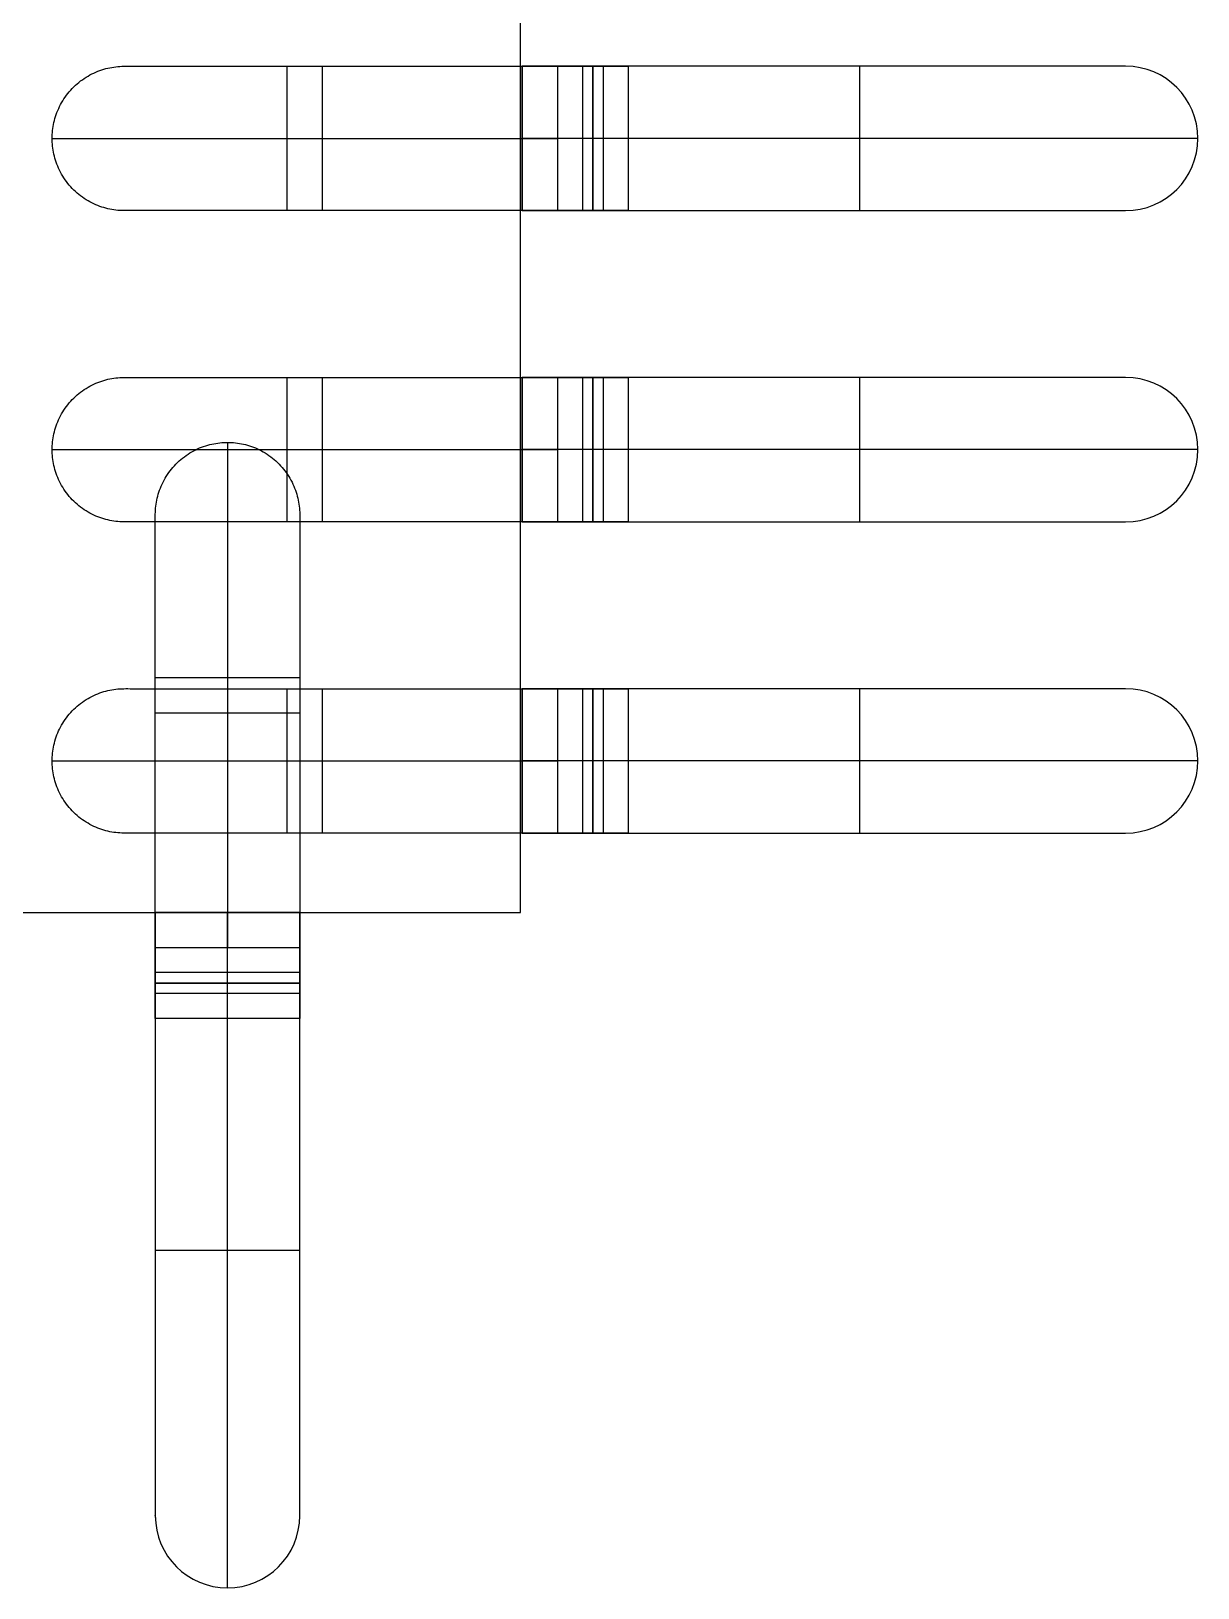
# Model space of a CAD drawing. Header units: millimetres. Extents: x 1.2 to 41.2, y 0.2 to 23.9.
# Drawn here: x 33.394 to 35.044, y 7.077 to 9.28 of the extents above; entities that cross this region are included whole.
import ezdxf

# ---------------------------------------------------------------- set-up
doc = ezdxf.new("R2010")
doc.units = ezdxf.units.MM
doc.layers.add('图层04', color=96, linetype='Continuous', true_color=0x007f00)
doc.layers.add('默认', color=18, linetype='Continuous', true_color=0x000000)

msp = doc.modelspace()

# ---------------------------------------------------------------- linework, layer by layer
at = {"layer": '图层04'}
for points in [[(34.086, 8.0327, 1.6431), (34.086, 11.5327, 1.6431), (34.086, 15.0327, 1.6431)], [(34.086, 8.0327, 2.0472), (34.086, 11.5327, 2.0472), (34.086, 15.0327, 2.0472)], [(34.086, 8.0327, 1.8451), (34.086, 11.5327, 1.8451), (34.086, 15.0327, 1.8451)], [(27.086, 8.0327, 1.6431), (30.586, 8.0327, 1.6431), (34.086, 8.0327, 1.6431)], [(27.086, 8.0327, 2.0472), (30.586, 8.0327, 2.0472), (34.086, 8.0327, 2.0472)], [(27.086, 8.0327, 1.8451), (30.586, 8.0327, 1.8451), (34.086, 8.0327, 1.8451)], [(34.086, 8.0327, 1.6431), (34.086, 8.0327, 1.8451), (34.086, 8.0327, 2.0472)]]:
    msp.add_open_spline(points, degree=2, dxfattribs=at)
at = {"layer": '默认'}
for p, q in [((34.0883, 9.2299, 1.6756), (34.1883, 9.2299, 1.6756)), ((34.1883, 9.2299, 2.1224), (34.0883, 9.2299, 2.1224)), ((34.1383, 9.2299, 1.7256), (34.1383, 9.2299, 1.6256)), ((34.1383, 9.2299, 2.0724), (34.1383, 9.2299, 2.1724)), ((34.1883, 9.0256, 1.6756), (34.0883, 9.0256, 1.6756)), ((34.0883, 9.0256, 2.1224), (34.1883, 9.0256, 2.1224)), ((34.1383, 9.0256, 1.6256), (34.1383, 9.0256, 1.7256)), ((34.1383, 9.0256, 2.1724), (34.1383, 9.0256, 2.0724)), ((34.0883, 8.7896, 1.6756), (34.1883, 8.7896, 1.6756)), ((34.1883, 8.7896, 2.1224), (34.0883, 8.7896, 2.1224)), ((34.1383, 8.7896, 1.7256), (34.1383, 8.7896, 1.6256)), ((34.1383, 8.7896, 2.0724), (34.1383, 8.7896, 2.1724)), ((34.1883, 8.5852, 1.6756), (34.0883, 8.5852, 1.6756)), ((34.0883, 8.5852, 2.1224), (34.1883, 8.5852, 2.1224)), ((34.1383, 8.5852, 1.6256), (34.1383, 8.5852, 1.7256)), ((34.1383, 8.5852, 2.1724), (34.1383, 8.5852, 2.0724)), ((34.0883, 8.3492, 1.6756), (34.1883, 8.3492, 1.6756)), ((34.1883, 8.3492, 2.1224), (34.0883, 8.3492, 2.1224)), ((34.1383, 8.3492, 1.7256), (34.1383, 8.3492, 1.6256)), ((34.1383, 8.3492, 2.0724), (34.1383, 8.3492, 2.1724)), ((34.1883, 8.1448, 1.6756), (34.0883, 8.1448, 1.6756)), ((34.0883, 8.1448, 2.1224), (34.1883, 8.1448, 2.1224)), ((34.1383, 8.1448, 1.6256), (34.1383, 8.1448, 1.7256)), ((34.1383, 8.1448, 2.1724), (34.1383, 8.1448, 2.0724)), ((33.5693, 7.9327, 1.6504), (33.5693, 8.0327, 1.6504)), ((33.5693, 8.0327, 2.0972), (33.5693, 7.9327, 2.0972)), ((33.7736, 8.0327, 1.6504), (33.7736, 7.9327, 1.6504)), ((33.7736, 7.9327, 2.0972), (33.7736, 8.0327, 2.0972)), ((33.5693, 7.9827, 1.6004), (33.5693, 7.9828, 1.7004)), ((33.5693, 7.9827, 2.1472), (33.5693, 7.9827, 2.0472)), ((33.7736, 7.9827, 1.7004), (33.7736, 7.9827, 1.6004)), ((33.7736, 7.9827, 2.0472), (33.7736, 7.9827, 2.1472))]:
    msp.add_line(p, q, dxfattribs=at)
for points in [[(34.0883, 9.0256, 2.0724), (33.8069, 9.0256, 2.0724), (33.5255, 9.0256, 2.0724), (33.4234, 9.0256, 2.0724), (33.4234, 9.1278, 2.0724), (33.4234, 9.2299, 2.0724), (33.5255, 9.2299, 2.0724), (33.8069, 9.2299, 2.0724), (34.0883, 9.2299, 2.0724)], [(34.0883, 9.0256, 2.1724), (33.8069, 9.0256, 2.1724), (33.5255, 9.0256, 2.1724), (33.4234, 9.0256, 2.1724), (33.4234, 9.1278, 2.1724), (33.4234, 9.2299, 2.1724), (33.5255, 9.2299, 2.1724), (33.8069, 9.2299, 2.1724), (34.0883, 9.2299, 2.1724)], [(34.0883, 9.0256, 2.1224), (33.8069, 9.0256, 2.1224), (33.5255, 9.0256, 2.1224), (33.4234, 9.0256, 2.1224), (33.4234, 9.1278, 2.1224), (33.4234, 9.2299, 2.1224), (33.5255, 9.2299, 2.1224), (33.8069, 9.2299, 2.1224), (34.0883, 9.2299, 2.1224)], [(34.0883, 8.5852, 2.0724), (33.8069, 8.5852, 2.0724), (33.5255, 8.5852, 2.0724), (33.4234, 8.5852, 2.0724), (33.4234, 8.6874, 2.0724), (33.4234, 8.7896, 2.0724), (33.5255, 8.7896, 2.0724), (33.8069, 8.7896, 2.0724), (34.0883, 8.7896, 2.0724)], [(34.0883, 8.5852, 2.1724), (33.8069, 8.5852, 2.1724), (33.5255, 8.5852, 2.1724), (33.4234, 8.5852, 2.1724), (33.4234, 8.6874, 2.1724), (33.4234, 8.7896, 2.1724), (33.5255, 8.7896, 2.1724), (33.8069, 8.7896, 2.1724), (34.0883, 8.7896, 2.1724)], [(34.0883, 8.5852, 2.1224), (33.8069, 8.5852, 2.1224), (33.5255, 8.5852, 2.1224), (33.4234, 8.5852, 2.1224), (33.4234, 8.6874, 2.1224), (33.4234, 8.7896, 2.1224), (33.5255, 8.7896, 2.1224), (33.8069, 8.7896, 2.1224), (34.0883, 8.7896, 2.1224)], [(33.5693, 8.0327, 2.0472), (33.5693, 8.3141, 2.0472), (33.5693, 8.5955, 2.0472), (33.5693, 8.6977, 2.0472), (33.6715, 8.6977, 2.0472), (33.7736, 8.6977, 2.0472), (33.7736, 8.5955, 2.0472), (33.7736, 8.3141, 2.0472), (33.7736, 8.0327, 2.0472)], [(33.5693, 8.0327, 2.1472), (33.5693, 8.3141, 2.1472), (33.5693, 8.5955, 2.1472), (33.5693, 8.6977, 2.1472), (33.6715, 8.6977, 2.1472), (33.7736, 8.6977, 2.1472), (33.7736, 8.5955, 2.1472), (33.7736, 8.3141, 2.1472), (33.7736, 8.0327, 2.1472)], [(33.5693, 8.0327, 2.0972), (33.5693, 8.3141, 2.0972), (33.5693, 8.5955, 2.0972), (33.5693, 8.6977, 2.0972), (33.6715, 8.6977, 2.0972), (33.7736, 8.6977, 2.0972), (33.7736, 8.5955, 2.0972), (33.7736, 8.3141, 2.0972), (33.7736, 8.0327, 2.0972)], [(34.0883, 8.1448, 2.0724), (33.8069, 8.1448, 2.0724), (33.5255, 8.1448, 2.0724), (33.4234, 8.1448, 2.0724), (33.4234, 8.247, 2.0724), (33.4234, 8.3492, 2.0724), (33.5255, 8.3492, 2.0724), (33.8069, 8.3492, 2.0724), (34.0883, 8.3492, 2.0724)], [(34.0883, 8.1448, 2.1724), (33.8069, 8.1448, 2.1724), (33.5255, 8.1448, 2.1724), (33.4234, 8.1448, 2.1724), (33.4234, 8.247, 2.1724), (33.4234, 8.3492, 2.1724), (33.5255, 8.3492, 2.1724), (33.8069, 8.3492, 2.1724), (34.0883, 8.3492, 2.1724)], [(34.0883, 8.1448, 2.1224), (33.8069, 8.1448, 2.1224), (33.5255, 8.1448, 2.1224), (33.4234, 8.1448, 2.1224), (33.4234, 8.247, 2.1224), (33.4234, 8.3492, 2.1224), (33.5255, 8.3492, 2.1224), (33.8069, 8.3492, 2.1224), (34.0883, 8.3492, 2.1224)]]:
    msp.add_rational_spline(points, [1, 1, 1, 0.707106781186, 1, 0.707106781186, 1, 1, 1], degree=2, knots=[0, 0, 0, 0.562778, 0.562778, 0.723265, 0.723265, 0.883753, 0.883753, 1.446531, 1.446531, 1.446531], dxfattribs=at)
for points, degree in [([(33.5255, 9.2299, 2.0724), (33.5255, 9.2299, 2.1224), (33.5255, 9.2299, 2.1724)], 2), ([(33.7558, 9.0256, 2.0724), (33.7558, 9.1278, 2.0724), (33.7558, 9.2299, 2.0724)], 2), ([(33.8058, 9.0256, 2.1724), (33.8058, 9.1278, 2.1724), (33.8058, 9.2299, 2.1724)], 2), ([(34.0883, 9.0256, 2.0724), (34.0883, 9.1278, 2.0724), (34.0883, 9.2299, 2.0724)], 2), ([(34.0883, 9.2299, 1.6256), (34.0883, 9.1278, 1.6256), (34.0883, 9.0256, 1.6256)], 2), ([(34.0883, 9.2299, 1.7256), (34.0883, 9.2299, 1.6756), (34.0883, 9.2299, 1.6256)], 2), ([(34.0883, 9.2299, 2.1724), (34.1133, 9.2299, 2.1724), (34.1383, 9.2299, 2.1724)], 2), ([(34.0883, 9.2299, 2.0724), (34.0883, 9.2299, 1.899), (34.0883, 9.2299, 1.7256)], 2), ([(34.0883, 9.2299, 1.7256), (34.1383, 9.2299, 1.7256), (34.1883, 9.2299, 1.7256)], 2), ([(34.1883, 9.2299, 2.0724), (34.1383, 9.2299, 2.0724), (34.0883, 9.2299, 2.0724)], 2), ([(34.0883, 9.2299, 2.0724), (34.0883, 9.2299, 2.1224), (34.0883, 9.2299, 2.1724)], 2), ([(34.1883, 9.2299, 1.6256), (34.155, 9.2299, 1.6256), (34.1216, 9.2299, 1.6256), (34.0883, 9.2299, 1.6256)], 3), ([(34.0883, 9.0256, 1.849), (34.0883, 9.1278, 1.849), (34.0883, 9.2299, 1.849)], 2), ([(34.0883, 9.2299, 1.899), (34.1383, 9.2299, 1.899), (34.1883, 9.2299, 1.899)], 2), ([(34.1383, 9.2299, 2.1724), (34.1383, 9.1278, 2.1724), (34.1383, 9.0256, 2.1724)], 2), ([(34.1383, 9.2299, 2.0724), (34.1383, 9.2299, 1.899), (34.1383, 9.2299, 1.7256)], 2), ([(34.1737, 9.2299, 2.1578), (34.1737, 9.1278, 2.1578), (34.1737, 9.0256, 2.1578)], 2), ([(34.1883, 9.2299, 2.0724), (34.1883, 9.2299, 1.924), (34.1883, 9.2299, 1.7756)], 2), ([(34.1883, 9.2299, 1.6256), (34.1883, 9.2299, 1.6756), (34.1883, 9.2299, 1.7256)], 2), ([(34.1883, 9.2299, 2.1224), (34.1883, 9.2299, 2.0974), (34.1883, 9.2299, 2.0724)], 2), ([(34.1883, 9.2299, 2.1224), (34.1883, 9.1278, 2.1224), (34.1883, 9.0256, 2.1224)], 2), ([(34.2383, 9.2299, 1.7256), (34.2216, 9.2299, 1.7256), (34.205, 9.2299, 1.7256), (34.1883, 9.2299, 1.7256)], 3), ([(34.1883, 9.2299, 1.7756), (34.1883, 9.1278, 1.7756), (34.1883, 9.0256, 1.7756)], 2), ([(34.1883, 9.2299, 1.7756), (34.1883, 9.2299, 1.7506), (34.1883, 9.2299, 1.7256)], 2), ([(34.1883, 9.0256, 1.899), (34.1883, 9.1278, 1.899), (34.1883, 9.2299, 1.899)], 2), ([(34.203, 9.2299, 1.7403), (34.203, 9.1278, 1.7403), (34.203, 9.0256, 1.7403)], 2), ([(34.2383, 9.2299, 1.7256), (34.2383, 9.1278, 1.7256), (34.2383, 9.0256, 1.7256)], 2), ([(34.5662, 9.0256, 1.6257), (34.5662, 9.1278, 1.6257), (34.5662, 9.2299, 1.6257)], 2), ([(34.5662, 9.0256, 1.7257), (34.5662, 9.1278, 1.7257), (34.5662, 9.2299, 1.7257)], 2), ([(34.942, 9.2299, 1.6258), (34.942, 9.2299, 1.6758), (34.942, 9.2299, 1.7258)], 2), ([(33.4234, 9.1278, 2.0724), (33.7558, 9.1278, 2.0724), (34.0883, 9.1278, 2.0724)], 2), ([(33.4234, 9.1278, 2.1724), (33.7808, 9.1278, 2.1724), (34.1383, 9.1278, 2.1724)], 2), ([(33.4234, 9.1278, 2.0724), (33.4234, 9.1278, 2.1224), (33.4234, 9.1278, 2.1724)], 2), ([(35.0442, 9.1278, 1.6258), (34.5662, 9.1278, 1.6257), (34.0883, 9.1278, 1.6256)], 2), ([(34.0883, 9.1278, 2.0724), (34.0883, 9.1278, 1.849), (34.0883, 9.1278, 1.6256)], 2), ([(34.1883, 9.1278, 2.1224), (34.1883, 9.1278, 1.949), (34.1883, 9.1278, 1.7756)], 2), ([(35.0442, 9.1278, 1.7258), (34.6412, 9.1278, 1.7257), (34.2383, 9.1278, 1.7256)], 2), ([(35.0442, 9.1278, 1.6258), (35.0442, 9.1278, 1.6758), (35.0442, 9.1278, 1.7258)], 2), ([(33.5255, 9.0256, 2.0724), (33.5255, 9.0256, 2.1224), (33.5255, 9.0256, 2.1724)], 2), ([(34.0883, 9.0256, 1.6256), (34.0883, 9.0256, 1.6756), (34.0883, 9.0256, 1.7256)], 2), ([(34.0883, 9.0256, 1.6256), (34.1216, 9.0256, 1.6256), (34.155, 9.0256, 1.6256), (34.1883, 9.0256, 1.6256)], 3), ([(34.0883, 9.0256, 1.7256), (34.0883, 9.0256, 1.899), (34.0883, 9.0256, 2.0724)], 2), ([(34.0883, 9.0256, 2.0724), (34.1383, 9.0256, 2.0724), (34.1883, 9.0256, 2.0724)], 2), ([(34.1883, 9.0256, 1.7256), (34.1383, 9.0256, 1.7256), (34.0883, 9.0256, 1.7256)], 2), ([(34.0883, 9.0256, 2.1724), (34.0883, 9.0256, 2.1224), (34.0883, 9.0256, 2.0724)], 2), ([(34.1383, 9.0256, 2.1724), (34.1133, 9.0256, 2.1724), (34.0883, 9.0256, 2.1724)], 2), ([(34.0883, 9.0256, 1.899), (34.1383, 9.0256, 1.899), (34.1883, 9.0256, 1.899)], 2), ([(34.1383, 9.0256, 1.7256), (34.1383, 9.0256, 1.899), (34.1383, 9.0256, 2.0724)], 2), ([(34.1883, 9.0256, 2.0724), (34.1883, 9.0256, 2.0974), (34.1883, 9.0256, 2.1224)], 2), ([(34.1883, 9.0256, 1.7256), (34.1883, 9.0256, 1.7506), (34.1883, 9.0256, 1.7756)], 2), ([(34.1883, 9.0256, 1.7256), (34.205, 9.0256, 1.7256), (34.2216, 9.0256, 1.7256), (34.2383, 9.0256, 1.7256)], 3), ([(34.1883, 9.0256, 1.7256), (34.1883, 9.0256, 1.6756), (34.1883, 9.0256, 1.6256)], 2), ([(34.1883, 9.0256, 1.7756), (34.1883, 9.0256, 1.924), (34.1883, 9.0256, 2.0724)], 2), ([(34.942, 9.0256, 1.6258), (34.942, 9.0256, 1.6758), (34.942, 9.0256, 1.7258)], 2), ([(33.5255, 8.7896, 2.0724), (33.5255, 8.7896, 2.1224), (33.5255, 8.7896, 2.1724)], 2), ([(33.7558, 8.5852, 2.0724), (33.7558, 8.6874, 2.0724), (33.7558, 8.7896, 2.0724)], 2), ([(33.8058, 8.5852, 2.1724), (33.8058, 8.6874, 2.1724), (33.8058, 8.7896, 2.1724)], 2), ([(34.0883, 8.5852, 2.0724), (34.0883, 8.6874, 2.0724), (34.0883, 8.7896, 2.0724)], 2), ([(34.0883, 8.7896, 1.6256), (34.0883, 8.6874, 1.6256), (34.0883, 8.5852, 1.6256)], 2), ([(34.0883, 8.7896, 1.7256), (34.0883, 8.7896, 1.6756), (34.0883, 8.7896, 1.6256)], 2), ([(34.0883, 8.7896, 2.1724), (34.1133, 8.7896, 2.1724), (34.1383, 8.7896, 2.1724)], 2), ([(34.0883, 8.7896, 2.0724), (34.0883, 8.7896, 1.899), (34.0883, 8.7896, 1.7256)], 2), ([(34.0883, 8.7896, 1.7256), (34.1383, 8.7896, 1.7256), (34.1883, 8.7896, 1.7256)], 2), ([(34.1883, 8.7896, 2.0724), (34.1383, 8.7896, 2.0724), (34.0883, 8.7896, 2.0724)], 2), ([(34.0883, 8.7896, 2.0724), (34.0883, 8.7896, 2.1224), (34.0883, 8.7896, 2.1724)], 2), ([(34.1883, 8.7896, 1.6256), (34.155, 8.7896, 1.6256), (34.1216, 8.7896, 1.6256), (34.0883, 8.7896, 1.6256)], 3), ([(34.0883, 8.5852, 1.849), (34.0883, 8.6874, 1.849), (34.0883, 8.7896, 1.849)], 2), ([(34.0883, 8.7896, 1.899), (34.1383, 8.7896, 1.899), (34.1883, 8.7896, 1.899)], 2), ([(34.1383, 8.7896, 2.1724), (34.1383, 8.6874, 2.1724), (34.1383, 8.5852, 2.1724)], 2), ([(34.1383, 8.7896, 2.0724), (34.1383, 8.7896, 1.899), (34.1383, 8.7896, 1.7256)], 2), ([(34.1737, 8.7896, 2.1578), (34.1737, 8.6874, 2.1578), (34.1737, 8.5852, 2.1578)], 2), ([(34.1883, 8.7896, 2.0724), (34.1883, 8.7896, 1.924), (34.1883, 8.7896, 1.7756)], 2), ([(34.1883, 8.7896, 1.6256), (34.1883, 8.7896, 1.6756), (34.1883, 8.7896, 1.7256)], 2), ([(34.1883, 8.7896, 2.1224), (34.1883, 8.7896, 2.0974), (34.1883, 8.7896, 2.0724)], 2), ([(34.1883, 8.7896, 2.1224), (34.1883, 8.6874, 2.1224), (34.1883, 8.5852, 2.1224)], 2), ([(34.2383, 8.7896, 1.7256), (34.2216, 8.7896, 1.7256), (34.205, 8.7896, 1.7256), (34.1883, 8.7896, 1.7256)], 3), ([(34.1883, 8.7896, 1.7756), (34.1883, 8.6874, 1.7756), (34.1883, 8.5852, 1.7756)], 2), ([(34.1883, 8.7896, 1.7756), (34.1883, 8.7896, 1.7506), (34.1883, 8.7896, 1.7256)], 2), ([(34.1883, 8.5852, 1.899), (34.1883, 8.6874, 1.899), (34.1883, 8.7896, 1.899)], 2), ([(34.203, 8.7896, 1.7403), (34.203, 8.6874, 1.7403), (34.203, 8.5852, 1.7403)], 2), ([(34.2383, 8.7896, 1.7256), (34.2383, 8.6874, 1.7256), (34.2383, 8.5852, 1.7256)], 2), ([(34.5662, 8.5852, 1.6257), (34.5662, 8.6874, 1.6257), (34.5662, 8.7896, 1.6257)], 2), ([(34.5662, 8.5852, 1.7257), (34.5662, 8.6874, 1.7257), (34.5662, 8.7896, 1.7257)], 2), ([(34.942, 8.7896, 1.6258), (34.942, 8.7896, 1.6758), (34.942, 8.7896, 1.7258)], 2), ([(33.4234, 8.6874, 2.0724), (33.7558, 8.6874, 2.0724), (34.0883, 8.6874, 2.0724)], 2), ([(33.4234, 8.6874, 2.1724), (33.7808, 8.6874, 2.1724), (34.1383, 8.6874, 2.1724)], 2), ([(33.4234, 8.6874, 2.0724), (33.4234, 8.6874, 2.1224), (33.4234, 8.6874, 2.1724)], 2), ([(33.6715, 8.6977, 2.0472), (33.6715, 8.3652, 2.0472), (33.6715, 8.0327, 2.0472)], 2), ([(33.6715, 8.6977, 2.1472), (33.6715, 8.3402, 2.1472), (33.6715, 7.9827, 2.1472)], 2), ([(33.6715, 8.6977, 2.0472), (33.6715, 8.6977, 2.0972), (33.6715, 8.6977, 2.1472)], 2), ([(35.0442, 8.6874, 1.6258), (34.5662, 8.6874, 1.6257), (34.0883, 8.6874, 1.6256)], 2), ([(34.0883, 8.6874, 2.0724), (34.0883, 8.6874, 1.849), (34.0883, 8.6874, 1.6256)], 2), ([(34.1883, 8.6874, 2.1224), (34.1883, 8.6874, 1.949), (34.1883, 8.6874, 1.7756)], 2), ([(35.0442, 8.6874, 1.7258), (34.6412, 8.6874, 1.7257), (34.2383, 8.6874, 1.7256)], 2), ([(35.0442, 8.6874, 1.6258), (35.0442, 8.6874, 1.6758), (35.0442, 8.6874, 1.7258)], 2), ([(33.5693, 8.5955, 2.0472), (33.5693, 8.5955, 2.0972), (33.5693, 8.5955, 2.1472)], 2), ([(33.7736, 8.5955, 2.0472), (33.7736, 8.5955, 2.0972), (33.7736, 8.5955, 2.1472)], 2), ([(33.5255, 8.5852, 2.0724), (33.5255, 8.5852, 2.1224), (33.5255, 8.5852, 2.1724)], 2), ([(34.0883, 8.5852, 1.6256), (34.0883, 8.5852, 1.6756), (34.0883, 8.5852, 1.7256)], 2), ([(34.0883, 8.5852, 1.6256), (34.1216, 8.5852, 1.6256), (34.155, 8.5852, 1.6256), (34.1883, 8.5852, 1.6256)], 3), ([(34.0883, 8.5852, 1.7256), (34.0883, 8.5852, 1.899), (34.0883, 8.5852, 2.0724)], 2), ([(34.0883, 8.5852, 2.0724), (34.1383, 8.5852, 2.0724), (34.1883, 8.5852, 2.0724)], 2), ([(34.1883, 8.5852, 1.7256), (34.1383, 8.5852, 1.7256), (34.0883, 8.5852, 1.7256)], 2), ([(34.0883, 8.5852, 2.1724), (34.0883, 8.5852, 2.1224), (34.0883, 8.5852, 2.0724)], 2), ([(34.1383, 8.5852, 2.1724), (34.1133, 8.5852, 2.1724), (34.0883, 8.5852, 2.1724)], 2), ([(34.0883, 8.5852, 1.899), (34.1383, 8.5852, 1.899), (34.1883, 8.5852, 1.899)], 2), ([(34.1383, 8.5852, 1.7256), (34.1383, 8.5852, 1.899), (34.1383, 8.5852, 2.0724)], 2), ([(34.1883, 8.5852, 2.0724), (34.1883, 8.5852, 2.0974), (34.1883, 8.5852, 2.1224)], 2), ([(34.1883, 8.5852, 1.7256), (34.1883, 8.5852, 1.7506), (34.1883, 8.5852, 1.7756)], 2), ([(34.1883, 8.5852, 1.7256), (34.205, 8.5852, 1.7256), (34.2216, 8.5852, 1.7256), (34.2383, 8.5852, 1.7256)], 3), ([(34.1883, 8.5852, 1.7256), (34.1883, 8.5852, 1.6756), (34.1883, 8.5852, 1.6256)], 2), ([(34.1883, 8.5852, 1.7756), (34.1883, 8.5852, 1.924), (34.1883, 8.5852, 2.0724)], 2), ([(34.942, 8.5852, 1.6258), (34.942, 8.5852, 1.6758), (34.942, 8.5852, 1.7258)], 2), ([(33.5255, 8.3492, 2.0724), (33.5255, 8.3492, 2.1224), (33.5255, 8.3492, 2.1724)], 2), ([(33.5693, 8.3652, 2.0472), (33.6715, 8.3652, 2.0472), (33.7736, 8.3652, 2.0472)], 2), ([(33.7558, 8.1448, 2.0724), (33.7558, 8.247, 2.0724), (33.7558, 8.3492, 2.0724)], 2), ([(33.8058, 8.1448, 2.1724), (33.8058, 8.247, 2.1724), (33.8058, 8.3492, 2.1724)], 2), ([(34.0883, 8.1448, 2.0724), (34.0883, 8.247, 2.0724), (34.0883, 8.3492, 2.0724)], 2), ([(34.0883, 8.3492, 1.6256), (34.0883, 8.247, 1.6256), (34.0883, 8.1448, 1.6256)], 2), ([(34.0883, 8.3492, 1.7256), (34.0883, 8.3492, 1.6756), (34.0883, 8.3492, 1.6256)], 2), ([(34.0883, 8.3492, 2.1724), (34.1133, 8.3492, 2.1724), (34.1383, 8.3492, 2.1724)], 2), ([(34.0883, 8.3492, 2.0724), (34.0883, 8.3492, 1.899), (34.0883, 8.3492, 1.7256)], 2), ([(34.0883, 8.3492, 1.7256), (34.1383, 8.3492, 1.7256), (34.1883, 8.3492, 1.7256)], 2), ([(34.1883, 8.3492, 2.0724), (34.1383, 8.3492, 2.0724), (34.0883, 8.3492, 2.0724)], 2), ([(34.0883, 8.3492, 2.0724), (34.0883, 8.3492, 2.1224), (34.0883, 8.3492, 2.1724)], 2), ([(34.1883, 8.3492, 1.6256), (34.155, 8.3492, 1.6256), (34.1216, 8.3492, 1.6256), (34.0883, 8.3492, 1.6256)], 3), ([(34.0883, 8.1448, 1.849), (34.0883, 8.247, 1.849), (34.0883, 8.3492, 1.849)], 2), ([(34.0883, 8.3492, 1.899), (34.1383, 8.3492, 1.899), (34.1883, 8.3492, 1.899)], 2), ([(34.1383, 8.3492, 2.1724), (34.1383, 8.247, 2.1724), (34.1383, 8.1448, 2.1724)], 2), ([(34.1383, 8.3492, 2.0724), (34.1383, 8.3492, 1.899), (34.1383, 8.3492, 1.7256)], 2), ([(34.1737, 8.3492, 2.1578), (34.1737, 8.247, 2.1578), (34.1737, 8.1448, 2.1578)], 2), ([(34.1883, 8.3492, 2.0724), (34.1883, 8.3492, 1.924), (34.1883, 8.3492, 1.7756)], 2), ([(34.1883, 8.3492, 1.6256), (34.1883, 8.3492, 1.6756), (34.1883, 8.3492, 1.7256)], 2), ([(34.1883, 8.3492, 2.1224), (34.1883, 8.3492, 2.0974), (34.1883, 8.3492, 2.0724)], 2), ([(34.1883, 8.3492, 2.1224), (34.1883, 8.247, 2.1224), (34.1883, 8.1448, 2.1224)], 2), ([(34.2383, 8.3492, 1.7256), (34.2216, 8.3492, 1.7256), (34.205, 8.3492, 1.7256), (34.1883, 8.3492, 1.7256)], 3), ([(34.1883, 8.3492, 1.7756), (34.1883, 8.247, 1.7756), (34.1883, 8.1448, 1.7756)], 2), ([(34.1883, 8.3492, 1.7756), (34.1883, 8.3492, 1.7506), (34.1883, 8.3492, 1.7256)], 2), ([(34.1883, 8.1448, 1.899), (34.1883, 8.247, 1.899), (34.1883, 8.3492, 1.899)], 2), ([(34.203, 8.3492, 1.7403), (34.203, 8.247, 1.7403), (34.203, 8.1448, 1.7403)], 2), ([(34.2383, 8.3492, 1.7256), (34.2383, 8.247, 1.7256), (34.2383, 8.1448, 1.7256)], 2), ([(34.5662, 8.1448, 1.6257), (34.5662, 8.247, 1.6257), (34.5662, 8.3492, 1.6257)], 2), ([(34.5662, 8.1448, 1.7257), (34.5662, 8.247, 1.7257), (34.5662, 8.3492, 1.7257)], 2), ([(34.942, 8.3492, 1.6258), (34.942, 8.3492, 1.6758), (34.942, 8.3492, 1.7258)], 2), ([(33.5693, 8.3152, 2.1472), (33.6715, 8.3152, 2.1472), (33.7736, 8.3152, 2.1472)], 2), ([(33.4234, 8.247, 2.0724), (33.7558, 8.247, 2.0724), (34.0883, 8.247, 2.0724)], 2), ([(33.4234, 8.247, 2.1724), (33.7808, 8.247, 2.1724), (34.1383, 8.247, 2.1724)], 2), ([(33.4234, 8.247, 2.0724), (33.4234, 8.247, 2.1224), (33.4234, 8.247, 2.1724)], 2), ([(35.0442, 8.247, 1.6258), (34.5662, 8.247, 1.6257), (34.0883, 8.247, 1.6256)], 2), ([(34.0883, 8.247, 2.0724), (34.0883, 8.247, 1.849), (34.0883, 8.247, 1.6256)], 2), ([(34.1883, 8.247, 2.1224), (34.1883, 8.247, 1.949), (34.1883, 8.247, 1.7756)], 2), ([(35.0442, 8.247, 1.7258), (34.6412, 8.247, 1.7257), (34.2383, 8.247, 1.7256)], 2), ([(35.0442, 8.247, 1.6258), (35.0442, 8.247, 1.6758), (35.0442, 8.247, 1.7258)], 2), ([(33.5255, 8.1448, 2.0724), (33.5255, 8.1448, 2.1224), (33.5255, 8.1448, 2.1724)], 2), ([(34.0883, 8.1448, 1.6256), (34.0883, 8.1448, 1.6756), (34.0883, 8.1448, 1.7256)], 2), ([(34.0883, 8.1448, 1.6256), (34.1216, 8.1448, 1.6256), (34.155, 8.1448, 1.6256), (34.1883, 8.1448, 1.6256)], 3), ([(34.0883, 8.1448, 1.7256), (34.0883, 8.1448, 1.899), (34.0883, 8.1448, 2.0724)], 2), ([(34.0883, 8.1448, 2.0724), (34.1383, 8.1448, 2.0724), (34.1883, 8.1448, 2.0724)], 2), ([(34.1883, 8.1448, 1.7256), (34.1383, 8.1448, 1.7256), (34.0883, 8.1448, 1.7256)], 2), ([(34.0883, 8.1448, 2.1724), (34.0883, 8.1448, 2.1224), (34.0883, 8.1448, 2.0724)], 2), ([(34.1383, 8.1448, 2.1724), (34.1133, 8.1448, 2.1724), (34.0883, 8.1448, 2.1724)], 2), ([(34.0883, 8.1448, 1.899), (34.1383, 8.1448, 1.899), (34.1883, 8.1448, 1.899)], 2), ([(34.1383, 8.1448, 1.7256), (34.1383, 8.1448, 1.899), (34.1383, 8.1448, 2.0724)], 2), ([(34.1883, 8.1448, 2.0724), (34.1883, 8.1448, 2.0974), (34.1883, 8.1448, 2.1224)], 2), ([(34.1883, 8.1448, 1.7256), (34.1883, 8.1448, 1.7506), (34.1883, 8.1448, 1.7756)], 2), ([(34.1883, 8.1448, 1.7256), (34.205, 8.1448, 1.7256), (34.2216, 8.1448, 1.7256), (34.2383, 8.1448, 1.7256)], 3), ([(34.1883, 8.1448, 1.7256), (34.1883, 8.1448, 1.6756), (34.1883, 8.1448, 1.6256)], 2), ([(34.1883, 8.1448, 1.7756), (34.1883, 8.1448, 1.924), (34.1883, 8.1448, 2.0724)], 2), ([(34.942, 8.1448, 1.6258), (34.942, 8.1448, 1.6758), (34.942, 8.1448, 1.7258)], 2), ([(33.5693, 8.0327, 1.6004), (33.5693, 8.0327, 1.6504), (33.5693, 8.0327, 1.7004)], 2), ([(33.5693, 8.0327, 2.0472), (33.6715, 8.0327, 2.0472), (33.7736, 8.0327, 2.0472)], 2), ([(33.7736, 8.0327, 1.6004), (33.6715, 8.0327, 1.6004), (33.5693, 8.0327, 1.6004)], 2), ([(33.5693, 8.0327, 1.6004), (33.5693, 7.9994, 1.6004), (33.5693, 7.9661, 1.6004), (33.5693, 7.9327, 1.6004)], 3), ([(33.5693, 8.0327, 1.7004), (33.5693, 8.0327, 1.8738), (33.5693, 8.0327, 2.0472)], 2), ([(33.5693, 8.0327, 2.0472), (33.5693, 7.9827, 2.0472), (33.5693, 7.9327, 2.0472)], 2), ([(33.5693, 7.9327, 1.7004), (33.5693, 7.9827, 1.7004), (33.5693, 8.0327, 1.7004)], 2), ([(33.5693, 8.0327, 2.1472), (33.5693, 8.0327, 2.0972), (33.5693, 8.0327, 2.0472)], 2), ([(33.5693, 7.9827, 2.1472), (33.5693, 8.0077, 2.1472), (33.5693, 8.0327, 2.1472)], 2), ([(33.5693, 8.0327, 1.8238), (33.6715, 8.0327, 1.8238), (33.7736, 8.0327, 1.8238)], 2), ([(33.5693, 8.0327, 1.8738), (33.5693, 7.9827, 1.8738), (33.5693, 7.9327, 1.8738)], 2), ([(33.6715, 7.0769, 1.6006), (33.6715, 7.5548, 1.6005), (33.6715, 8.0327, 1.6004)], 2), ([(33.6715, 8.0327, 2.0472), (33.6715, 8.0327, 1.8238), (33.6715, 8.0327, 1.6004)], 2), ([(33.7736, 8.0327, 1.7004), (33.7736, 8.0327, 1.6504), (33.7736, 8.0327, 1.6004)], 2), ([(33.7736, 8.0327, 2.1472), (33.7736, 8.0077, 2.1472), (33.7736, 7.9827, 2.1472)], 2), ([(33.7736, 8.0327, 2.0472), (33.7736, 8.0327, 1.8738), (33.7736, 8.0327, 1.7004)], 2), ([(33.7736, 8.0327, 1.7004), (33.7736, 7.9827, 1.7004), (33.7736, 7.9327, 1.7004)], 2), ([(33.7736, 7.9327, 2.0472), (33.7736, 7.9827, 2.0472), (33.7736, 8.0327, 2.0472)], 2), ([(33.7736, 8.0327, 2.0472), (33.7736, 8.0327, 2.0972), (33.7736, 8.0327, 2.1472)], 2), ([(33.7736, 7.9327, 1.6004), (33.7736, 7.9661, 1.6004), (33.7736, 7.9994, 1.6004), (33.7736, 8.0327, 1.6004)], 3), ([(33.7736, 8.0327, 1.8738), (33.7736, 7.9827, 1.8738), (33.7736, 7.9327, 1.8738)], 2), ([(33.7736, 7.9827, 2.1472), (33.6715, 7.9827, 2.1472), (33.5693, 7.9827, 2.1472)], 2), ([(33.5693, 7.9827, 1.7004), (33.5693, 7.9827, 1.8738), (33.5693, 7.9827, 2.0472)], 2), ([(33.7736, 7.9827, 2.0472), (33.7736, 7.9827, 1.8738), (33.7736, 7.9827, 1.7004)], 2), ([(33.7736, 7.9474, 2.1325), (33.6715, 7.9474, 2.1325), (33.5693, 7.9474, 2.1325)], 2), ([(33.5693, 7.9327, 2.0472), (33.5693, 7.9327, 2.0722), (33.5693, 7.9327, 2.0972)], 2), ([(33.5693, 7.9327, 1.7004), (33.5693, 7.9327, 1.7254), (33.5693, 7.9327, 1.7504)], 2), ([(33.5693, 7.9327, 1.7004), (33.5693, 7.9161, 1.7004), (33.5693, 7.8994, 1.7004), (33.5693, 7.8827, 1.7004)], 3), ([(33.5693, 7.9327, 1.7004), (33.5693, 7.9327, 1.6504), (33.5693, 7.9327, 1.6004)], 2), ([(33.7736, 7.9327, 2.0972), (33.6715, 7.9327, 2.0972), (33.5693, 7.9327, 2.0972)], 2), ([(33.7736, 7.9327, 1.7504), (33.6715, 7.9327, 1.7504), (33.5693, 7.9327, 1.7504)], 2), ([(33.5693, 7.9327, 1.7504), (33.5693, 7.9327, 1.8988), (33.5693, 7.9327, 2.0472)], 2), ([(33.5693, 7.9327, 1.8738), (33.6715, 7.9327, 1.8738), (33.7736, 7.9327, 1.8738)], 2), ([(33.6715, 7.9327, 2.0972), (33.6715, 7.9327, 1.9238), (33.6715, 7.9327, 1.7504)], 2), ([(33.7736, 7.9327, 2.0472), (33.7736, 7.9327, 1.8988), (33.7736, 7.9327, 1.7504)], 2), ([(33.7736, 7.9327, 1.6004), (33.7736, 7.9327, 1.6504), (33.7736, 7.9327, 1.7004)], 2), ([(33.7736, 7.9327, 2.0972), (33.7736, 7.9327, 2.0722), (33.7736, 7.9327, 2.0472)], 2), ([(33.7736, 7.8827, 1.7004), (33.7736, 7.8994, 1.7004), (33.7736, 7.9161, 1.7004), (33.7736, 7.9327, 1.7004)], 3), ([(33.7736, 7.9327, 1.7504), (33.7736, 7.9327, 1.7254), (33.7736, 7.9327, 1.7004)], 2), ([(33.7736, 7.9181, 1.715), (33.6715, 7.9181, 1.715), (33.5693, 7.9181, 1.715)], 2), ([(33.7736, 7.8827, 1.7004), (33.6715, 7.8827, 1.7004), (33.5693, 7.8827, 1.7004)], 2), ([(33.6715, 7.0769, 1.7006), (33.6715, 7.4798, 1.7005), (33.6715, 7.8827, 1.7004)], 2), ([(33.5693, 7.5548, 1.6005), (33.6715, 7.5548, 1.6005), (33.7736, 7.5548, 1.6005)], 2), ([(33.5693, 7.5548, 1.7005), (33.6715, 7.5548, 1.7005), (33.7736, 7.5548, 1.7005)], 2), ([(33.5693, 7.179, 1.6005), (33.5693, 7.1791, 1.6505), (33.5693, 7.1791, 1.7005)], 2), ([(33.7736, 7.179, 1.6005), (33.7736, 7.1791, 1.6505), (33.7736, 7.1791, 1.7005)], 2), ([(33.6715, 7.0769, 1.6006), (33.6715, 7.0769, 1.6506), (33.6715, 7.0769, 1.7006)], 2)]:
    msp.add_open_spline(points, degree=degree, dxfattribs=at)
at = {"layer": '默认', "extrusion": (8.88178e-13, -1, 1.45661e-12)}
msp.add_rational_spline([(34.1383, 9.2299, 2.1724), (34.1883, 9.2299, 2.1724), (34.1883, 9.2299, 2.1224)], [1, 0.707106781186, 1], degree=2, dxfattribs=at)
at = {"layer": '默认', "extrusion": (-0.000220476, 9.49279e-10, 1)}
for points in [[(34.1883, 9.0256, 1.6256), (34.4396, 9.0256, 1.6257), (34.6908, 9.0256, 1.6257), (34.942, 9.0256, 1.6258), (34.9984, 9.0256, 1.6258), (35.0442, 9.0713, 1.6258), (35.0442, 9.1278, 1.6258), (35.0442, 9.1842, 1.6258), (34.9984, 9.2299, 1.6258), (34.942, 9.2299, 1.6258), (34.6908, 9.2299, 1.6257), (34.4396, 9.2299, 1.6257), (34.1883, 9.2299, 1.6256)], [(34.1883, 8.5852, 1.6256), (34.4396, 8.5852, 1.6257), (34.6908, 8.5852, 1.6257), (34.942, 8.5852, 1.6258), (34.9984, 8.5852, 1.6258), (35.0442, 8.631, 1.6258), (35.0442, 8.6874, 1.6258), (35.0442, 8.7438, 1.6258), (34.9984, 8.7896, 1.6258), (34.942, 8.7896, 1.6258), (34.6908, 8.7896, 1.6257), (34.4396, 8.7896, 1.6257), (34.1883, 8.7896, 1.6256)], [(34.1883, 8.1448, 1.6256), (34.4396, 8.1448, 1.6257), (34.6908, 8.1448, 1.6257), (34.942, 8.1448, 1.6258), (34.9984, 8.1448, 1.6258), (35.0442, 8.1906, 1.6258), (35.0442, 8.247, 1.6258), (35.0442, 8.3034, 1.6258), (34.9984, 8.3492, 1.6258), (34.942, 8.3492, 1.6258), (34.6908, 8.3492, 1.6257), (34.4396, 8.3492, 1.6257), (34.1883, 8.3492, 1.6256)]]:
    msp.add_open_spline(points, degree=3, knots=[0.100022, 0.100022, 0.100022, 0.100022, 0.853706, 0.853706, 0.853706, 1.031249, 1.031249, 1.031249, 1.208793, 1.208793, 1.208793, 1.962477, 1.962477, 1.962477, 1.962477], dxfattribs=at)
at = {"layer": '默认', "extrusion": (4.33253e-12, 1, 3.76505e-12)}
msp.add_rational_spline([(34.1883, 9.2299, 1.7756), (34.1883, 9.2299, 1.7256), (34.2383, 9.2299, 1.7256)], [1, 0.707028826879, 1], degree=2, dxfattribs=at)
at = {"layer": '默认', "extrusion": (-0.000220476, 4.74637e-10, 1)}
for points in [[(34.1883, 9.0256, 1.6756), (34.4395, 9.0256, 1.6757), (34.6908, 9.0256, 1.6757), (34.942, 9.0256, 1.6758), (34.9984, 9.0256, 1.6758), (35.0442, 9.0713, 1.6758), (35.0442, 9.1278, 1.6758), (35.0442, 9.1842, 1.6758), (34.9984, 9.2299, 1.6758), (34.942, 9.2299, 1.6758), (34.6908, 9.2299, 1.6757), (34.4395, 9.2299, 1.6757), (34.1883, 9.2299, 1.6756)], [(34.1883, 8.5852, 1.6756), (34.4395, 8.5852, 1.6757), (34.6908, 8.5852, 1.6757), (34.942, 8.5852, 1.6758), (34.9984, 8.5852, 1.6758), (35.0442, 8.631, 1.6758), (35.0442, 8.6874, 1.6758), (35.0442, 8.7438, 1.6758), (34.9984, 8.7896, 1.6758), (34.942, 8.7896, 1.6758), (34.6908, 8.7896, 1.6757), (34.4395, 8.7896, 1.6757), (34.1883, 8.7896, 1.6756)], [(34.1883, 8.1448, 1.6756), (34.4395, 8.1448, 1.6757), (34.6908, 8.1448, 1.6757), (34.942, 8.1448, 1.6758), (34.9984, 8.1448, 1.6758), (35.0442, 8.1906, 1.6758), (35.0442, 8.247, 1.6758), (35.0442, 8.3034, 1.6758), (34.9984, 8.3492, 1.6758), (34.942, 8.3492, 1.6758), (34.6908, 8.3492, 1.6757), (34.4395, 8.3492, 1.6757), (34.1883, 8.3492, 1.6756)]]:
    msp.add_open_spline(points, degree=3, knots=[0.100022, 0.100022, 0.100022, 0.100022, 0.853706, 0.853706, 0.853706, 1.031249, 1.031249, 1.031249, 1.208793, 1.208793, 1.208793, 1.962477, 1.962477, 1.962477, 1.962477], dxfattribs=at)
at = {"layer": '默认', "extrusion": (-0.000220476, 2.18863e-15, 1)}
for points in [[(34.2383, 9.0256, 1.7256), (34.4729, 9.0256, 1.7257), (34.7074, 9.0256, 1.7258), (34.942, 9.0256, 1.7258), (34.9984, 9.0256, 1.7258), (35.0442, 9.0713, 1.7258), (35.0442, 9.1278, 1.7258), (35.0442, 9.1842, 1.7258), (34.9984, 9.2299, 1.7258), (34.942, 9.2299, 1.7258), (34.7074, 9.2299, 1.7258), (34.4729, 9.2299, 1.7257), (34.2383, 9.2299, 1.7256)], [(34.2383, 8.5852, 1.7256), (34.4729, 8.5852, 1.7257), (34.7074, 8.5852, 1.7258), (34.942, 8.5852, 1.7258), (34.9984, 8.5852, 1.7258), (35.0442, 8.631, 1.7258), (35.0442, 8.6874, 1.7258), (35.0442, 8.7438, 1.7258), (34.9984, 8.7896, 1.7258), (34.942, 8.7896, 1.7258), (34.7074, 8.7896, 1.7258), (34.4729, 8.7896, 1.7257), (34.2383, 8.7896, 1.7256)], [(34.2383, 8.1448, 1.7256), (34.4729, 8.1448, 1.7257), (34.7074, 8.1448, 1.7258), (34.942, 8.1448, 1.7258), (34.9984, 8.1448, 1.7258), (35.0442, 8.1906, 1.7258), (35.0442, 8.247, 1.7258), (35.0442, 8.3034, 1.7258), (34.9984, 8.3492, 1.7258), (34.942, 8.3492, 1.7258), (34.7074, 8.3492, 1.7258), (34.4729, 8.3492, 1.7257), (34.2383, 8.3492, 1.7256)]]:
    msp.add_open_spline(points, degree=3, knots=[0.150033, 0.150033, 0.150033, 0.150033, 0.853706, 0.853706, 0.853706, 1.031249, 1.031249, 1.031249, 1.208793, 1.208793, 1.208793, 1.912466, 1.912466, 1.912466, 1.912466], dxfattribs=at)
at = {"layer": '默认', "extrusion": (-1.77636e-13, -1, 1.38556e-12)}
msp.add_rational_spline([(34.1883, 9.1278, 2.1224), (34.1883, 9.1278, 2.1724), (34.1383, 9.1278, 2.1724)], [1, 0.707106781186, 1], degree=2, dxfattribs=at)
at = {"layer": '默认', "extrusion": (3.87103e-12, 1, 2.59291e-12)}
for points in [[(34.2383, 9.1278, 1.7256), (34.1883, 9.1278, 1.7256), (34.1883, 9.1278, 1.7756)], [(34.2383, 8.6874, 1.7256), (34.1883, 8.6874, 1.7256), (34.1883, 8.6874, 1.7756)], [(34.2383, 8.247, 1.7256), (34.1883, 8.247, 1.7256), (34.1883, 8.247, 1.7756)]]:
    msp.add_rational_spline(points, [1, 0.707028826879, 1], degree=2, dxfattribs=at)
at = {"layer": '默认', "extrusion": (7.4607e-13, -1, 1.3145e-12)}
msp.add_rational_spline([(34.1883, 9.0256, 2.1224), (34.1883, 9.0256, 2.1724), (34.1383, 9.0256, 2.1724)], [1, 0.707106781186, 1], degree=2, dxfattribs=at)
at = {"layer": '默认', "extrusion": (3.97741e-12, 1, 3.40985e-12)}
msp.add_rational_spline([(34.2383, 9.0256, 1.7256), (34.1883, 9.0256, 1.7256), (34.1883, 9.0256, 1.7756)], [1, 0.707028826879, 1], degree=2, dxfattribs=at)
at = {"layer": '默认', "extrusion": (9.23706e-13, -1, 1.49214e-12)}
for points in [[(34.1383, 8.7896, 2.1724), (34.1883, 8.7896, 2.1724), (34.1883, 8.7896, 2.1224)], [(34.1883, 8.1448, 2.1224), (34.1883, 8.1448, 2.1724), (34.1383, 8.1448, 2.1724)]]:
    msp.add_rational_spline(points, [1, 0.707106781186, 1], degree=2, dxfattribs=at)
at = {"layer": '默认', "extrusion": (4.2615e-12, 1, 3.69401e-12)}
msp.add_rational_spline([(34.1883, 8.7896, 1.7756), (34.1883, 8.7896, 1.7256), (34.2383, 8.7896, 1.7256)], [1, 0.707028826879, 1], degree=2, dxfattribs=at)
at = {"layer": '默认', "extrusion": (-1.80491e-25, -1, 1.56319e-12)}
msp.add_rational_spline([(34.1883, 8.6874, 2.1224), (34.1883, 8.6874, 2.1724), (34.1383, 8.6874, 2.1724)], [1, 0.707106781186, 1], degree=2, dxfattribs=at)
at = {"layer": '默认', "extrusion": (1.03029e-12, -1, 1.59872e-12)}
msp.add_rational_spline([(34.1883, 8.5852, 2.1224), (34.1883, 8.5852, 2.1724), (34.1383, 8.5852, 2.1724)], [1, 0.707106781186, 1], degree=2, dxfattribs=at)
at = {"layer": '默认', "extrusion": (3.6223e-12, 1, 3.05466e-12)}
msp.add_rational_spline([(34.2383, 8.5852, 1.7256), (34.1883, 8.5852, 1.7256), (34.1883, 8.5852, 1.7756)], [1, 0.707028826879, 1], degree=2, dxfattribs=at)
at = {"layer": '默认', "extrusion": (9.59233e-13, -1, 1.52767e-12)}
msp.add_rational_spline([(34.1383, 8.3492, 2.1724), (34.1883, 8.3492, 2.1724), (34.1883, 8.3492, 2.1224)], [1, 0.707106781186, 1], degree=2, dxfattribs=at)
at = {"layer": '默认', "extrusion": (4.19048e-12, 1, 3.62297e-12)}
msp.add_rational_spline([(34.1883, 8.3492, 1.7756), (34.1883, 8.3492, 1.7256), (34.2383, 8.3492, 1.7256)], [1, 0.707028826879, 1], degree=2, dxfattribs=at)
at = {"layer": '默认', "extrusion": (-7.10543e-14, -1, 1.49214e-12)}
msp.add_rational_spline([(34.1883, 8.247, 2.1224), (34.1883, 8.247, 2.1724), (34.1383, 8.247, 2.1724)], [1, 0.707106781186, 1], degree=2, dxfattribs=at)
at = {"layer": '默认', "extrusion": (4.04843e-12, 1, 3.48089e-12)}
msp.add_rational_spline([(34.2383, 8.1448, 1.7256), (34.1883, 8.1448, 1.7256), (34.1883, 8.1448, 1.7756)], [1, 0.707028826879, 1], degree=2, dxfattribs=at)
at = {"layer": '默认', "extrusion": (-1, -7.10543e-13, 1.27898e-12)}
msp.add_rational_spline([(33.5693, 7.9327, 2.0972), (33.5693, 7.9327, 2.1472), (33.5693, 7.9827, 2.1472)], [1, 0.707106781186, 1], degree=2, dxfattribs=at)
at = {"layer": '默认', "extrusion": (-1, 1.42109e-13, 1.56319e-12)}
msp.add_rational_spline([(33.6715, 7.9327, 2.0972), (33.6715, 7.9327, 2.1472), (33.6715, 7.9827, 2.1472)], [1, 0.707106781186, 1], degree=2, dxfattribs=at)
at = {"layer": '默认', "extrusion": (-1, -8.52651e-13, 1.42109e-12)}
msp.add_rational_spline([(33.7736, 7.9827, 2.1472), (33.7736, 7.9327, 2.1472), (33.7736, 7.9327, 2.0972)], [1, 0.707106781186, 1], degree=2, dxfattribs=at)
at = {"layer": '默认', "extrusion": (-9.4928e-10, -0.000220476, -1)}
msp.add_open_spline([(33.5693, 7.9327, 1.6004), (33.5693, 7.6815, 1.6004), (33.5693, 7.4303, 1.6005), (33.5693, 7.179, 1.6005), (33.5693, 7.1226, 1.6006), (33.615, 7.0769, 1.6006), (33.6715, 7.0769, 1.6006), (33.7279, 7.0769, 1.6006), (33.7736, 7.1226, 1.6006), (33.7736, 7.179, 1.6005), (33.7736, 7.4303, 1.6005), (33.7736, 7.6815, 1.6004), (33.7736, 7.9327, 1.6004)], degree=3, knots=[0.100022, 0.100022, 0.100022, 0.100022, 0.853706, 0.853706, 0.853706, 1.031249, 1.031249, 1.031249, 1.208793, 1.208793, 1.208793, 1.962477, 1.962477, 1.962477, 1.962477], dxfattribs=at)
at = {"layer": '默认', "extrusion": (1, -2.84104e-12, 2.27324e-12)}
msp.add_rational_spline([(33.5693, 7.8827, 1.7004), (33.5693, 7.9327, 1.7004), (33.5693, 7.9327, 1.7504)], [1, 0.707028826879, 1], degree=2, dxfattribs=at)
at = {"layer": '默认', "extrusion": (-4.74639e-10, -0.000220476, -1)}
msp.add_open_spline([(33.5693, 7.9327, 1.6504), (33.5693, 7.6815, 1.6504), (33.5693, 7.4303, 1.6505), (33.5693, 7.1791, 1.6505), (33.5693, 7.1226, 1.6506), (33.615, 7.0769, 1.6506), (33.6715, 7.0769, 1.6506), (33.7279, 7.0769, 1.6506), (33.7736, 7.1226, 1.6506), (33.7736, 7.1791, 1.6505), (33.7736, 7.4303, 1.6505), (33.7736, 7.6815, 1.6504), (33.7736, 7.9327, 1.6504)], degree=3, knots=[0.100022, 0.100022, 0.100022, 0.100022, 0.853706, 0.853706, 0.853706, 1.031249, 1.031249, 1.031249, 1.208793, 1.208793, 1.208793, 1.962477, 1.962477, 1.962477, 1.962477], dxfattribs=at)
at = {"layer": '默认', "extrusion": (1, -3.97757e-12, 2.69947e-12)}
msp.add_rational_spline([(33.6715, 7.8827, 1.7004), (33.6715, 7.9327, 1.7004), (33.6715, 7.9327, 1.7504)], [1, 0.707028826879, 1], degree=2, dxfattribs=at)
at = {"layer": '默认', "extrusion": (1, -4.54559e-12, 3.97816e-12)}
msp.add_rational_spline([(33.7736, 7.9327, 1.7504), (33.7736, 7.9327, 1.7004), (33.7736, 7.8827, 1.7004)], [1, 0.707028826879, 1], degree=2, dxfattribs=at)
at = {"layer": '默认', "extrusion": (-2.18104e-15, -0.000220476, -1)}
msp.add_open_spline([(33.5693, 7.8827, 1.7004), (33.5693, 7.6482, 1.7004), (33.5693, 7.4136, 1.7005), (33.5693, 7.1791, 1.7005), (33.5693, 7.1226, 1.7006), (33.615, 7.0769, 1.7006), (33.6715, 7.0769, 1.7006), (33.7279, 7.0769, 1.7006), (33.7736, 7.1226, 1.7006), (33.7736, 7.1791, 1.7005), (33.7736, 7.4136, 1.7005), (33.7736, 7.6482, 1.7004), (33.7736, 7.8827, 1.7004)], degree=3, knots=[0.150033, 0.150033, 0.150033, 0.150033, 0.853706, 0.853706, 0.853706, 1.031249, 1.031249, 1.031249, 1.208793, 1.208793, 1.208793, 1.912466, 1.912466, 1.912466, 1.912466], dxfattribs=at)

doc.saveas('drawing.dxf')
